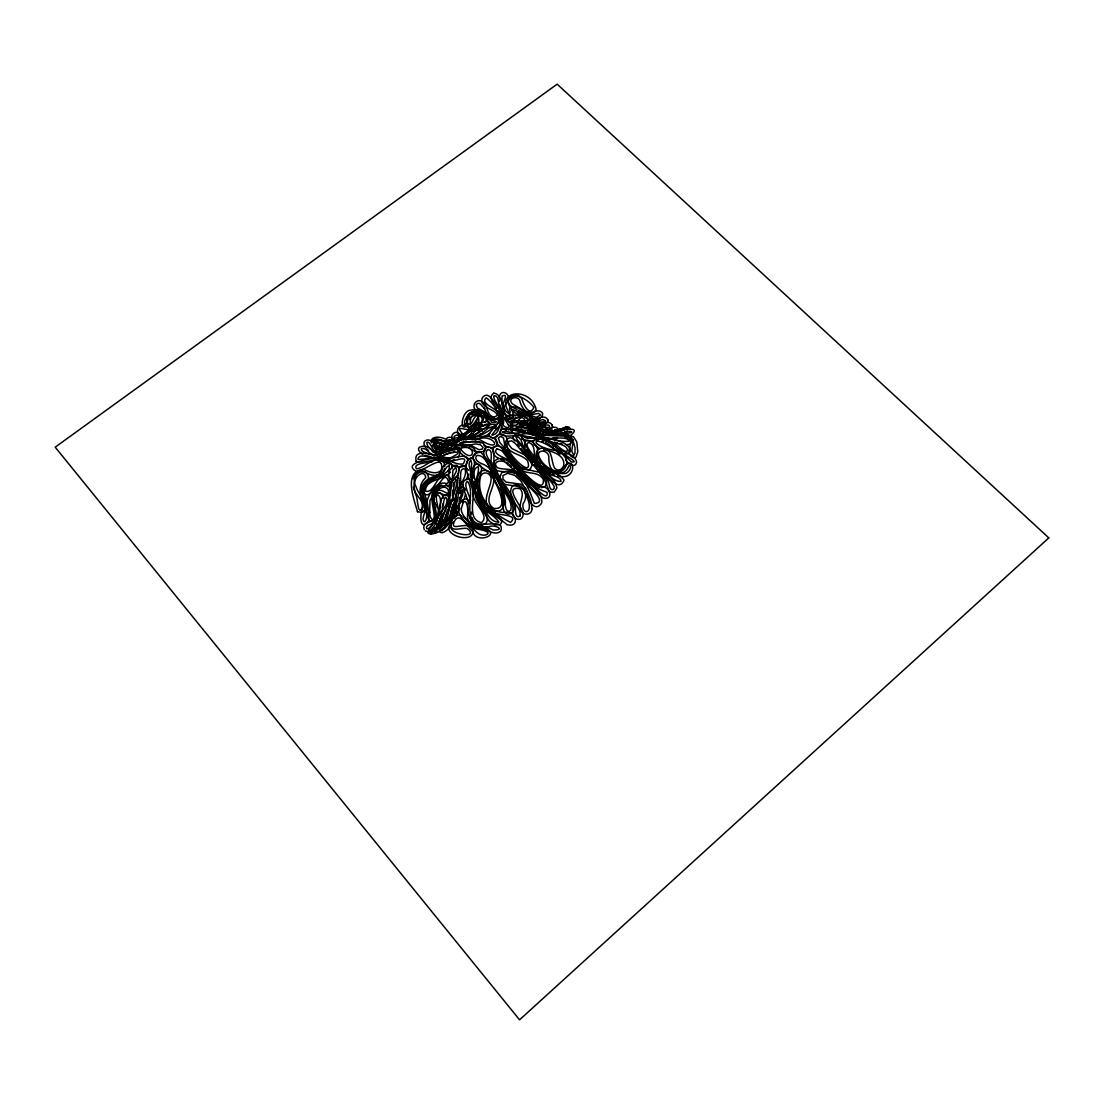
<?xml version="1.0" encoding="UTF-8"?>
<svg xmlns="http://www.w3.org/2000/svg" width="1104" height="1104" viewBox="0 0 1104 1104"><rect width="100%" height="100%" fill="white"/><g stroke="black" fill="none" stroke-linecap="round" stroke-linejoin="round"><path stroke-width="1.5" d="M454.724 443.146L455.386 441.655L459.678 439.102M459.195 470.801C458.174 457.525 444.871 471.339 449.535 479.108C450.197 491.225 448.583 503.41 443.311 514.423C435.5 535.895 436.163 521.737 445.74 510.448M502.886 418.982C504.445 410.564 492.605 401.097 493.957 396.17M550.013 432.285C549.737 426.82 536.641 425.261 538.09 428.145C524.966 420.955 531.99 423.605 543.03 428.6M532.114 508.613L530.651 499.684L525.808 488.272L520.467 484.118L506.101 482.144L502.955 479.108L502.913 475.589L507.55 473.285L514.616 475.341L520.743 480.682L526.567 491.211M509.358 409.018L510.434 412.206M465.419 439.033L464.204 437.695L476.017 436.218L483.179 434.079L489.831 430.174L493.598 426.351L488.161 428.228L478.846 435.956M433.955 497.504L434.369 494.702L433.665 498.401L436.094 512.118L435.652 517.376L431.968 524.855L428.683 528.512L426.82 528.844L426.448 527.16L427.648 525.352L434.741 522.592M452.847 490.121L452.323 495.82M451.329 444.608C448.431 441.862 437.267 437.501 433.803 441.848M552.524 426.779L552.193 424.971M440.855 447.258C434.686 443.132 451.081 442.028 448.79 444.277M459.471 497.297L459.098 501.395M451.978 468.841C453.661 459.167 441.752 463.763 441.835 470.663C438.826 476.693 428.711 476.321 424.391 482.724M475.424 430.657C464.356 443.642 489.127 425.15 475.396 430.822C472.581 427.11 464.163 435.114 464.37 438.771M452.833 498.773C453.22 493.709 454.489 475.741 457.084 480.682C455.51 493.874 448.886 506.722 444.953 519.529C445.823 520.936 419.341 537.096 434.99 533.273M482.296 431.098C478.612 419.92 463.708 437.764 460.133 438.785M459.775 485.732L459.692 479.923M436.715 520.122L437.984 514.823M460.699 485.691C461.279 480.613 458.381 466.826 464.977 469.007C468.551 479.315 452.985 488.948 456.394 501.119C456.656 513.76 445.988 521.171 439.295 530.279C440.22 536.558 449.259 529.161 450.46 525.946M499.022 434.479L500.802 430.988L502.803 419.713M502.748 420.141L502.941 418.54M453.137 486.588L453.772 482.572M480.475 424.833C487.319 415.297 471.532 406.769 468.22 418.002C464.26 432.602 475.369 427.234 477.797 417.961C479.398 415.214 470.138 430.325 468.565 428.021C460.948 419.285 451.715 433.168 462.203 436.37M451.191 481.247L449.356 485.277L440.33 486.229L435.473 490.135L429.994 500.567L429.649 512.684L429.539 511.18M531.673 417.381C536.392 421.659 543.527 413.144 547.708 419.561C548.716 425.371 539.442 425.288 535.978 423.356M446.927 449.963C446.209 444.36 439.185 449.356 436.508 445.892C434.838 444.319 431.774 439.392 434.741 440.179M494.896 475.934C492.688 467.158 480.033 458.229 484.849 448.5C489.928 443.435 495.448 451.108 494.026 456.283C492.067 475.272 511.497 487.858 515.306 505.273C515.706 507.95 514.381 518.99 519.749 516.272C522.164 508.654 512.629 503.079 510.945 496.055C507.73 473.947 533.37 488.603 523.282 503.493C521.737 506.695 524.428 514.63 528.512 510.545C531.259 504.307 526.801 497.393 524.69 491.501C520.301 480.682 492.715 491.156 501.727 472.733C520.577 463.942 529.244 490.135 534.336 503.424C550.289 502.789 524.8 484.007 522.178 480.047M442.249 507.412L442.897 503.948M448.555 527.864L462.507 495.31L463.087 492.163L462.052 489.251L458.878 507.592M452.847 443.049L460.12 437.405L462.838 437.626M525.242 431.002C510.172 425.537 508.213 430.795 524 430.505C536.42 427.621 549.695 436.577 560.363 428.932M438.191 518.135C440.786 510.821 433.486 496.731 437.653 494.689C444.098 498.953 437.915 511.635 436.356 518.88M469.462 419.589L470.138 416.857M545.39 420.721L543.196 419.561L536.309 421.19L533.287 420.845M451.398 501.575L451.826 499.477M452.585 505.246L450.653 513.526M562.943 428.918C563.012 427.414 552.58 433.858 548.081 431.802M450.584 501.975L450.998 500.167M435.197 496.814C436.135 488.106 443.836 497.352 449.811 495.144M459.968 493.364L460.547 490.894M459.719 490.148L460.34 487.513M457.87 508.254L458.533 505.535M465.612 494.164L464.315 498.194M532.114 508.64C531.562 516.934 519.639 515.43 520.315 507.398C519.556 501.244 525.242 493.943 520.025 488.727C501.865 485.167 523.682 507.826 523.103 514.298C522.882 523.172 511.028 519.294 512.849 511.759C514.119 501.382 506.626 493.405 501.589 485.236C497.642 477.273 490.963 469.835 491.045 460.561C491.059 457.332 492.66 448.9 487.609 449.756C483.4 453.44 489.472 459.154 491.059 463.349C497.6 477.218 507.15 489.472 513.457 503.341C517.403 509.827 508.502 519.018 503.948 511.014C501.52 503.769 503.907 495.558 499.808 488.617C492.343 480.364 488.81 454.117 476.914 455.497C473.588 459.071 478.184 462.079 481.482 463.597C490.949 466.688 495.268 475.907 499.325 484.145C503.438 492.453 513.001 500.236 510.793 510.283C506.115 514.395 504.666 504.928 505.48 501.782C502.624 483.994 493.24 464.674 480.599 452.157C461.651 455.29 482.531 468.331 489.141 471.946C493.626 478.336 512.325 510.862 493.736 508.337C480.157 499.16 500.65 483.925 491.266 472.705C469.683 460.092 476.224 503.176 487.637 508.903C489.817 517.086 521.157 512.311 510.559 522.44C496.979 515.278 480.64 504.873 478.432 487.678M413.172 478.901C417.629 461.817 437.626 475.327 423.467 486.215M452.461 442.014C455.441 440.62 442.745 436.894 452.654 443.132M454.075 436.784C454.296 440.689 464.591 434.576 469.559 430.822C474.168 427.883 489.265 415.076 489.514 425.675M440.744 513.043L441.214 511.442M468.634 474.14L466.192 479.771M450.887 503.603L449.356 508.061M449.88 443.656C448.679 437.35 429.566 433.292 431.305 442.911M448.224 470.953L449.314 468.358L448.886 465.474M458.74 489.652L459.333 487.733M458.008 445.188C458.077 443.822 476.776 438.536 483.359 443.449C492.37 455 472.609 452.999 469.31 447.493M444.457 468.317C442.773 477.977 431.609 476.266 425.454 472.291C412.151 469.159 412.937 486.519 415.766 494.675C417.878 497.669 417.616 514.864 421.493 509.151C425.275 500.498 414.469 495.392 413.338 486.85M438.688 521.833C442.828 516.286 443.863 488.368 446.982 500.029C447.52 509.22 431.471 517.597 437.722 527.629M449.066 506.929L450.128 503.7M468.772 423.619C458.588 436.384 460.989 409.667 471.229 410.081C481.054 407.445 487.789 416.07 491.597 422.197C499.339 422.515 497.449 421.259 488.272 419.134C474.568 406.12 491.708 416.429 484.78 422.625M444.539 520.315L448.886 509.33M436.591 517.362L437.239 515.485M423.177 487.168C423.977 506.833 438.564 483.166 442.966 478.75C446.844 473.726 450.515 483.925 446.706 483.455C436.315 480.833 430.27 491.653 427.427 499.85C426.71 505.522 424.447 524.441 434.728 521.267M453.896 500.512L456.463 494.675M445.229 516.879L447.644 510.517M552.511 426.931L551.434 428.766L548.302 429.953M436.687 517.086C437.184 521.474 421.19 535.564 431.678 533.605M436.411 453.578C432.616 450.418 429.373 439.792 426.82 442.456C427.469 452.806 445.147 455.303 454.641 447.327L454.669 443.767M454.889 512.891L455.69 510.917M436.825 526.608L438.302 523.006M449.742 517.403C456.283 488.368 457.429 506.639 447.548 519.184C444.912 520.95 424.819 539.056 440.317 531.038M459.747 508.213L456.297 516.134M498.428 423.274L498.939 421.452L497.573 419.189L489.472 416.829L486.353 412.703L477.342 407.997L476.169 404.754L477.701 403.402L479.647 403.443L484.697 408.742L484.035 407.611M448.279 506.764L448.9 505.246M457.732 511.318L454.613 518.149M458.74 472.65L455.096 479.26M461.444 487.94L463.045 484.642M455.359 513.277L456.421 510.876M518.287 423.688C522.965 419.865 530.996 419.865 537.455 422.335C541.885 425.62 548.826 419.009 552.359 425.344M518.273 427.565L520.274 425.62M520.067 426.089L520.881 424.295M518.507 423.218C513.498 429.18 504.266 419.782 525.09 423.384M453.496 521.764C439.558 533.798 482.048 540.229 467.185 528.471C462.052 527.201 450.101 533.135 450.708 523.765C451.605 519.142 456.601 512.353 461.776 516.065M474.941 455.317C478.998 444.884 461.072 443.408 454.641 447.327M521.557 426.53C524.041 427.538 538.034 430.712 545.5 431.636M456.987 493.598L458.022 491.432M430.394 532.777L434.176 527.395M417.409 511.538C434.396 517.003 416.029 489.734 423.246 484.283M462.19 502.541L463.418 500.098M455.414 442.387L454.848 443.242M509.137 422.625L512.794 420.652L525.366 421.038M519.749 516.272L520.205 515.402M450.598 472.126C443.422 480.185 424.971 479.467 425.537 491.101C434.935 494.316 437.294 469.007 449.452 476.514M448.9 469.724C444.305 477.011 429.263 475.879 423.964 485.456C419.699 491.059 424.336 497.021 426.172 503.024C427.8 508.654 423.398 513.512 423.067 518.977C424.516 527.215 428.683 514.837 425.633 511.193C427.138 501.368 418.306 494.633 415.96 486.464C410.66 478.805 424.792 467.351 425.744 477.715C416.732 485.691 420.431 497.642 423.881 506.17C419.258 511.152 419.175 533.922 428.973 520.315C428.559 511.442 428.283 502.21 424.378 493.999M495.406 428.518L496.138 426.489L495.034 424.24L490.038 424.143L477.411 433.693L472.595 435.873L465.902 436.839L466.757 437.874M509.62 407.956C516.562 403.678 524.4 413.296 530.955 415.697M537.51 429.898L538.862 428.945L548.26 430.877L547.377 431.926M452.944 479.757L456.366 476.749L459.098 478.405M453.799 478.336L451.674 483.538L448.307 509.896L445.754 517.252L442.359 521.709L443.78 521.709M520.66 424.778C521.764 422.584 517.196 426.379 519.998 427.69M450.211 520.163L451.867 518.052M534.709 431.981C544.893 429.815 558.431 435.169 568.077 427.4L568.118 428.821M536.917 433.375C536.475 429.649 543.416 436.246 546.563 433.582C548.164 433.182 586.914 422.57 570.078 435.832M451.729 518.273L453.965 514.74M442.138 523.627L440.496 526.015M447.52 442.621C449.452 441.71 440.068 440.524 445.188 441.959M539.373 430.146L540.422 429.001L546.411 431.236M560.059 429.359L554.801 431.416L545.252 431.526L531.755 427.772L523.696 423.039L523.213 424.571M442.097 530.707L450.887 521.088M567.787 427.772L566.131 426.903L559.907 429.87M570.092 429.028C568.877 421.99 556.416 435.183 551.324 432.023M424.046 492.508L424.612 487.306L426.572 484.187M423.094 484.477L424.543 482.517M452.737 517.886L442.966 528.692M434.134 531.714L434.686 530.996M465.598 438.812C468.607 432.575 453.647 440.455 458.643 441.421M420.831 509.979L421.452 509.206M422.694 511.773L423.674 510.572M493.985 396.088L495.806 395.798L497.559 397.813L501.63 416.374L500.747 425.399L503.631 429.277M494.923 426.889C504.556 418.858 494.137 403.484 486.257 397.813C477.218 405.527 511.083 411.516 495.641 419.051M528.361 425.344C528.65 421.99 540.794 433.486 546.149 431.54M454.42 436.19L457.084 434.948L460.713 437.322M435.28 530.251L437.598 528.968M454.103 448.086L452.074 450.046M458.132 457.636C467.654 438.357 437.529 458.947 431.623 454.186C428.062 453.923 419.561 451.191 421.521 448.61C426.696 447.244 429.07 454.434 434.341 455.441M512.96 417.091C515.43 411.033 504.887 404.575 509.482 398.958C516.368 390.609 531.121 402.698 533.867 407.528C529.603 416.719 523.862 405.306 522.109 399.607C517.597 388.898 501.423 398.93 511.373 406.327M545.362 420.79C535.757 427.013 526.084 408.066 515.237 416.056L512.546 414.483M493.695 428.173L495.158 426.641M496.855 428.697C507.398 418.789 497.297 404.492 489.5 396.419C484.145 392.003 478.515 400.807 483.662 404.809C487.333 409.487 496.055 410.219 497.283 415.27C493.502 419.092 488.147 415.794 486.781 407.197C478.639 390.678 465.046 410.315 482.351 413.227C476.583 408.922 466.826 411.074 466.882 419.354C467.309 425.164 463.542 426.53 464.632 420.955C471.505 404.078 484.283 415.118 491.032 424.847M495.806 429.801L491.846 435.045C500.885 434.838 501.727 416.608 498.387 411.074M426.42 484.394L430.698 480.833L441.697 475.189L446.885 466.84L449.052 465.75M456.2 442.331L456.518 440.924L475.272 427.151M493.916 427.938L489.127 433.734L489.21 435.818L491.266 437.805M453.385 445.091C449.204 449.894 445.105 450.653 451.426 447.106C452.75 447.796 452.35 440.8 452.944 443.698M452.723 441.766L453.233 441.02L451.826 444.374M467.254 437.598L472.208 433.334M471.449 414.773L476.997 413.931L483.635 417.505L483.345 420.182L479.122 423.839L480.475 424.309M549.723 432.161C551.765 432.506 538.711 428.959 540.049 430.215M444.981 525.449L447.148 523.503M479.384 434.852L480.682 433.693M498.111 423.55L494.288 425.206M470.925 433.982L467.158 436.977M488.658 426.627L486.146 428.338M497.738 435.928L492.77 438.122M517.031 421.535C520.853 417.533 522.551 415.27 525.449 421.424M473.823 456.67C467.13 463.197 461.334 451.95 457.387 450.694M479.66 426.241L482.614 424.723M548.315 435.404L549.406 435.142M471.615 429.663C464.425 430.615 454.627 424.322 462.493 433.803M445.464 451.743L442.952 453.233M467.282 431.774C462.3 434.948 462.245 436.315 457.718 432.52C451.37 430.643 448.886 441.697 456.504 440.689M474.872 430.408L476.9 429.001M474.03 431.333L477.784 429.18L484.104 429.125M458.836 444.429L464.729 441.793L477.742 441.959M430.339 530.486L427.952 531.659L425.302 530.941M468.124 431.222C472.043 431.264 476.804 421.7 478.101 424.088M466.895 432.023L468.51 430.974M489.859 433.499L484.214 436.577M480.392 426.793C495.765 419.948 483.428 427.759 474.789 427.676M493.833 393.203C487.499 396.653 494.288 404.699 496.828 408.494M480.281 426.172L481.565 425.495M567.401 431.002L564.572 432.23M449.204 447.727L446.803 448.679M552.455 430.049L551.02 430.643L551.931 431.995M451.357 452.171L444.236 454.917M459.706 443.077L465.985 440.993M511.442 423.701L511.787 423.494M508.544 430.091L511.676 427L510.738 423.715M497.076 448.666C490.811 454.227 506.419 457.746 509.993 461.265C520.909 468.896 527.781 482.42 540.794 486.712C549.875 485.305 554.443 500.788 543.182 498.056C530.017 488.423 520.315 474.458 507.398 464.342C503.81 458.505 490.7 460.934 497.407 467.751C504.901 470.47 515.375 467.268 521.129 475.162C527.298 484.408 543.43 490.438 541.636 503.01C535.371 513.305 527.257 499.891 527.077 492.853M465.529 438.536C463.335 437.681 462.535 436.011 463.583 440.068M471.85 438.799L475.134 437.791M526.235 423.26C536.378 413.338 501.382 413.103 505.977 419.686M480.268 437.971L482.241 437.336M453.164 451.522L454.862 451.025M452.819 460.051L454.586 459.568M562.378 433.127C570.961 429.332 576.55 432.865 565.621 433.348C562.433 432.257 548.605 429.373 548.881 435.431M474.789 437.35C466.992 440.993 472.208 428.669 472.912 431.402M458.257 449.038C478.446 441.048 474.955 467.13 460.52 449.052M432.616 461.555C428.959 462.99 412.33 462.755 416.415 468.841C425.44 467.806 433.568 455.483 442.98 461.458M440.054 456.863C449.452 451.743 468.358 449.466 450.97 457.58C441.862 459.719 412.303 444.305 416.18 461.431L421.811 462.259L435.597 459.871M461.32 446.678L475.7 443.905L480.419 444.815L483.097 447.41L482.158 449.162L478.929 449.714L469.945 444.912L456.38 445.064L455.855 443.035M476.542 438.868L471.822 439.627M511.704 417.478L512.532 417.34M524.4 433.168L527.947 432.63M441.683 485.015C425.592 488.962 434.065 506.101 434.258 516.769C433.127 522.91 429.663 517.831 429.635 512.435M475.12 439.985C494.233 431.071 504.804 454.917 480.337 439.958C474.071 437.805 455.372 437.06 456.228 446.458M445.229 449.08L438.605 448.928M514.892 422.239L510.752 422.239L507.026 420.652M470.511 439.047L466.081 439.502M439.903 455.055L441.365 454.876M541.319 487.706L544.796 486.754L546.632 483.938L546.466 480.143L544.617 476.431L539.456 472.305L526.015 469.297L520.619 466.757L514.588 460.906L506.819 450.156L499.836 442.607L498.346 438.026L500.664 436.328L503.521 438.053L505.315 448.831L514.216 462.493L522.91 469.379L529.037 469.724L530.582 468.648L532.073 464.977L529.699 459.057L524.11 454.641L511.759 448.431L508.654 444.484L508.475 441.462L511.607 440.813L515.43 443.601L543.485 477.245L549.212 491.239L550.73 492.232L554.194 492.163L556.982 487.733L554.87 481.924L537.496 464.384L516.962 439.323L515.927 436.77L518.604 437.267L520.964 439.847L524.027 448.514M531.838 440.993L534.157 440.744M493.736 393.203C503.81 393.59 503.576 415.283 503.59 423.053C500.774 427 511.952 429.787 508.461 425.04M463.142 433.748L461.996 433.858C466.992 435.68 474.334 418.416 480.074 423.177M553.035 437.86L557.051 437.653M458.077 447.782L459.471 447.713M494.275 419.272L490.397 418.858M526.194 424.295L530.141 422.666L537.234 425.012M438.357 460.975C446.416 459.94 457.401 471.104 465.971 465.212C473.285 450.142 454.627 458.45 448.017 458.836C441.283 454.834 426.116 459.664 417.919 459.416C418.664 451.246 434.176 460.575 440.841 458.684M566.145 444.774L569.94 444.153L571.886 441.641L571.03 438.481L567.829 436.287L540.353 435.211L529.672 431.761L529.796 433.265M490.687 448.086L496.234 446.402L497.559 442.856L495.793 439.295L489.955 436.453L481.22 436.356L465.515 438.357L455.759 441.572L457.139 442.152M516.134 427.855L517.376 427.841M497.048 448.679L502.141 450.97L514.105 466.509L530.541 482.627L539.483 487.513M451.094 460.285L443.725 459.223M549.682 431.816L550.482 431.816M548.412 431.926L554.663 431.388L564.779 427.745M437.294 459.775L438.909 459.788M536.006 440.62L537.662 440.648M529.837 441.117L522.468 439.185M545.735 438.329C552.442 439.323 566.6 435.569 569.25 441.103C557.051 443.38 536.13 432.768 520.784 431.747C515.734 431.236 496.897 423.977 500.719 434.369M443.242 447.644L439.392 447.244M547.57 431.761C551.269 432.575 558.886 429.18 554.788 429.898M444.608 449.894L437.432 449.3L434.258 447.41M440.33 440.579L443.67 441.186C441.158 440.303 432.257 435.569 432.451 442.511M435.1 440.165L437.405 440.33M505.177 436.232L521.654 435.404L533.908 437.736M548.716 431.774C540.587 434.176 531.728 420.141 526.304 424.64M433.099 457.056L435.004 457.222M522.73 423.826L521.24 423.881C526.718 418.54 537.91 433.858 546.287 431.623M564.655 437.363L567.608 437.777M447.562 461.444C453.192 462.7 469.6 453.233 463.266 463.873C454.945 465.722 444.912 456.449 435.059 458.477C429.898 458.229 401.58 463.625 416.581 471.518C424.212 470.387 437.584 459.126 440.62 462.976M539.028 433.789L541.733 434.162M557.934 475.741C578.192 482.696 576.178 448.403 560.515 471.146C552.759 472.374 542.588 465.157 539.387 457.401C535.054 449.494 547.584 448.859 548.826 456.476C548.067 488.768 583.395 463.363 556.954 450.805C528.374 446.761 530.596 431.912 555.353 450.184M539.194 425.62C542.216 427.055 550.178 422.501 549.585 427.013C545.638 430.284 531.176 415.601 528.995 424.378M505.135 429.911L506.75 430.187M542.823 431.333C548.992 435.473 555.422 428.159 562.447 429.359M440.468 459.94L447.948 461.513M431.153 456.766L424.971 455.303M543.582 449.797C551.558 450.984 565.055 454.655 563.758 465.184C563.054 469.021 557.934 472.222 554.622 468.096C550.73 461.348 553.297 448.514 542.23 448.141C533.618 448.334 535.426 459.733 540.16 463.832M460.879 449.245C451.357 444.526 440.91 458.284 432.299 451.495C429.29 442.842 409.915 445.685 423.011 454.6M446.554 494.523C437.584 496.055 442.387 510.959 437.377 517.21C438.619 523.199 428.255 531.59 430.243 532.514M554.401 442.138L557.63 442.883M542.795 439.447L545.017 439.972M541.112 430.836L521.35 424.267M548.467 441.462C554.042 443.767 567.332 443.422 567.58 450.791C565.372 453.703 558.61 446.333 555.56 444.153C551.779 440.855 515.996 425.702 522.275 439.061M542.657 440.013L547.032 441.117M445.726 484.739L449.949 487.375M559.783 443.408L561.922 443.946M456.449 447.644C447.865 444.015 461.168 436.853 460.506 438.771M514.05 433.251C511.097 432.023 502.665 430.546 502.251 432.285C511.097 435.956 521.102 430.201 530.21 434.01C542.906 439.613 561.053 436.963 570.175 448.348C572.12 455.193 562.902 455.579 559.783 451.163M535.357 438.122L538.269 438.895M538.655 439.599C534.847 437.557 516.051 434.852 527.822 438.385C537.041 437.184 546.935 438.316 554.318 444.539C559.507 453.206 574.729 452.047 576.592 462.203C575.198 469.048 567.925 463.459 565.69 460.106M443.932 444.305C426.172 439.144 442.193 446.32 450.763 445.436M541.622 441.255L543.623 441.821M544.783 429.249L546.577 429.76M531.065 433.513L532.68 433.982M510.241 417.367L504.128 413.696M539.773 435.942L535.702 434.245M529.768 417.961C536.71 425.813 550.275 411.35 537.137 410.798C528.14 415.352 521.074 408.466 512.946 404.257C506.018 398.503 517.748 394.542 519.915 400.945C520.853 407.321 530.155 420.196 536.116 409.294C530.279 385.462 491.722 390.554 511.152 415.642C509.496 413.903 500.636 409.694 506.129 403.54C514.326 395.646 500.291 386.359 499.16 397.964M538.573 435.928L534.543 434.59M552.152 474.14L554.029 474.775M522.509 427.055L525.67 428.297M522.565 416.443C521.957 418.416 504.887 418.168 508.64 418.582C515.182 424.35 517.831 411.723 525.269 416.512M442.773 443.642C437.032 440.965 432.34 439.903 436.687 444.94C438.44 449.604 448.914 443.601 448.265 446.347M525.407 413.986L529.823 414.98L538.628 413.393L540.629 414.966L536.185 417.34L530.624 415.532M535.592 423.218L532.666 422.004M437.322 448.459L435.845 447.644M488.699 447.658L483.649 444.871M539.828 448.735L533.881 444.553M479.26 442.442L480.709 443.104M512.422 431.567L511.235 430.67M416.18 461.431L417.905 462.245M501.395 434.866L503.12 435.694M517.169 409.639L512.822 407.404M500.36 458.988L504.721 461.099M545.597 442.538L548.081 443.753M515.002 473.74C507.978 469.31 492.494 475.672 492.95 462.935C504.997 447.286 521.461 477.025 531.203 483.455C532.97 485.084 548.812 503.562 547.004 492.274C537.013 488.81 526.829 483.221 519.887 474.058M572.189 457.222L574.259 457.843L576.109 457.015L577.778 451.688L576.799 441.973L573.597 436.88L566.062 434.134L550.054 433.099L550.993 434.189M436.108 445.85L437.474 446.568M518.507 410.315L522.468 412.468M531.548 421.466L524.607 417.34M550.247 473.354L544.272 469.531M532.018 417.574L523.724 412.924L515.292 413.2L511.856 409.253L521.405 413.117M529.603 419.134L530.458 419.617M549.185 444.291C551.586 448.804 583.478 463.652 571.43 461.927C563.62 454.834 555.464 444.346 544.645 440.11C541.346 439.13 537.193 437.736 534.101 439.93C532.556 440.22 533.425 444.926 533.122 442.028M449.673 463.073L450.915 463.79M523.903 414.524L525.601 415.504M521.226 428.711L522.496 429.456M479.578 415.532C474.375 413.531 473.161 422.101 470.263 424.709C470.152 426.737 469.987 417.547 471.67 416.746C479.288 411.833 479.219 418.816 478.653 426.089M498.318 457.939C491.942 456.394 490.024 445.105 498.553 446.002C507.398 448.431 509.606 459.14 516.092 464.618C519.57 467.516 544.893 497.311 543.306 479.467C539.414 471.988 529.823 473.864 523.158 471.173C511.745 466.343 507.978 453.275 498.925 445.671C486.588 432.865 510.835 428.587 507.012 444.705C505.577 452.557 533.853 480.502 527.574 460.727C521.681 453.923 510.034 454.406 506.143 445.519C503.893 441.365 507.95 436.121 512.477 438.302C521.819 443.587 526.429 454.337 533.743 461.914C540.187 469.435 548.426 476.169 549.557 486.685C550.358 490.88 555.174 490.659 554.125 486.381C549.406 477.618 539.704 472.609 533.963 464.453M511.98 426.696L509.882 425.123M442.359 523.958L441.628 520.771L448.748 500.981L451.136 481.924L456.366 471.118L456.366 468.51L455.372 467.53L452.875 470.732L452.281 481.178M506.612 462.203L508.42 463.459M568.822 438.288C574.37 442.083 565.165 450.818 571.168 456.435M552.428 445.188L553.891 446.278M441.724 460.52L444.112 462.99L444.719 466.454M543.127 470.304C546.77 476.266 560.901 474.899 561.025 481.399C550.841 482.048 541.76 465.226 533.839 458.022C526.622 452.102 526.47 442.055 520.688 435.487C516.769 431.14 509.91 436.867 514.823 441.007M489.583 418.457L487.471 415.973L484.518 408.439M543.182 466.964C550.068 475.424 565.496 476.818 568.808 465.791C573.321 465.184 568.519 473.961 564.53 473.506C553.049 474.582 538.862 465.336 537.068 453.661C541.264 443.077 521.102 433.279 525.187 447.838M516.493 474.72L521.295 479.136M446.513 450.998C443.656 448.307 451.688 442.552 451.66 444.029M509.565 464.425L511.883 466.357M447.534 495.116L449.314 497.959M470.083 479.923L468.455 478.846C456.642 480.571 467.599 495.958 468.289 502.955C465.736 515.596 473.202 531.272 488.285 526.912C495.061 523.834 506.474 530.513 492.95 529.92C485.581 524.842 471.27 527.629 470.056 516.134M556.913 451.55L559.963 454.31M541.512 467.158L543.127 468.662M522.827 425.951L521.75 424.874M426.544 448.707L428.587 450.639M513.567 467.93L514.823 469.145M462.949 517.017C471.353 521.833 474.637 537.055 485.857 534.985C493.529 531.976 479.302 529.285 476.555 528.982C468.896 525.352 459.25 518.963 458.45 509.703C456.821 502.982 466.785 493.267 469.655 503.162M436.811 531.604C433.762 530.527 448.279 522.371 448.569 518.894C454.862 512.311 455.897 502.43 456.338 493.322C459.65 487.361 454.296 453.523 468.565 470.249M464.094 487.513L462.286 486.698L459.609 488.479L455.165 510.365L448.155 524.469L444.388 528.623L440.744 530.072L441.779 530.624M432.671 532.804C429.746 531.438 444.47 523.972 445.533 519.556C450.584 515.527 448.334 495.599 456.78 501.23M434.907 446.913L433.279 444.829M539.815 467.213L534.833 461.555M536.185 465.101C541.788 468.082 558.017 495.475 564.047 480.074C557.52 470.663 541.07 471.422 535.978 458.657C532.859 454.503 522.813 443.615 528.982 442.538C536.544 445.285 532.528 454.117 536.185 460.078M517.472 444.153L519.266 446.278M533.177 461.513L528.816 456.09M531.093 460.975L532.514 462.714M521.047 448.459L527.381 456.366M532.459 458.671L526.084 449.728M433.568 446.692L432.395 445.078M444.857 450.032C444.305 447.382 435.266 456.228 434.921 446.513C433.789 437.17 419.161 438.122 425.647 447.603M572.921 440.054L575.06 447.976L574.949 453.082L573.832 455.4L571.762 451.163L573.28 440.11L570.23 436.011L564.71 434.7L545.252 434.769L530.375 430.67L527.822 431.098L527.574 433.43M510.945 424.046C504.666 417.395 501.257 403.664 502.044 396.06C511.304 392.265 498.318 407.307 503.314 412.551M537.275 462.01L538.559 463.846M527.436 454.255L524.966 450.46M441.172 463.39C444.829 474.886 431.692 474.347 424.226 469.324C402.698 470.428 413.917 499.077 417.574 511.87M446.444 440.593L447.01 441.503M508.654 425.385L502.941 416.07M479.826 415.904L480.309 416.719M496.151 478.184C502.955 486.188 511.483 516.106 492.37 510.71C480.116 503.631 489.776 490.231 491.059 480.337C492.329 472.25 480.93 469.421 480.102 478.791C477.176 493.833 488.009 512.974 504.79 512.477C515.982 509.717 520.605 528.071 507.191 524.745C496.4 515.596 481.137 509.717 477.37 494.482C471.132 485.567 479.978 474.43 478.225 466.688C470.028 468.952 476.348 482.986 477.121 488.672M549.061 432.478C546.411 427.179 557.713 424.971 558.334 430.174M565.524 428.959L565.814 427.138L557.258 431.043L546.535 431.857L514.298 425.84L511.111 426.779L510.586 429.718M472.264 517.762C475.024 532.556 505.632 515.099 500.761 531.19C495.158 535.854 488.796 530.444 483.11 529.037C476.017 528.499 467.71 524.621 467.378 516.52C469.255 506.736 464.715 492.191 461.168 509.675C462.838 519.956 475.755 527.257 486.326 528.443C500.457 535.647 475.576 543.858 472.912 531.797C466.937 526.208 458.602 509.758 453.799 522.896C450.363 532.045 469.048 519.736 472.802 529.713C475.3 542.92 448.748 537.841 448.541 527.519M478.06 496.234C484.132 504.142 486.919 522.316 498.856 522.109C493.267 513.457 478.418 509.372 476.652 496.414C474.61 486.547 466.109 471.394 476.335 463.859C488.368 465.17 475.672 479.315 478.336 486.34M455.621 440.951C454.613 437.377 446.223 435.211 446.278 440.137M464.977 488.617L465.571 490.19M424.253 529.616C421.107 521.074 434.617 522.634 434.797 517.9C438.26 509.096 426.02 495.02 437.902 490.286C443.532 489.182 449.466 497.117 448.417 490.825C446.665 483.607 436.135 488.534 434.231 495.034C436.052 489.238 443.615 493.336 443.104 498.304M471.187 481.51L471.946 483.552M450.446 477.88L451.039 479.564M501.947 413.186L502.389 414.497M475.769 493.64C476.804 502.651 499.643 526.235 477.687 524.869C462.065 516.037 476.017 492.812 467.516 481.413C462.645 483.524 469.476 495.185 470.594 500.457M439.226 445.588L439.489 446.375M477.797 491.128L480.971 499.546L485.76 507.164L501.354 519.377L501.658 522.385L500.043 524.676L494.799 524.938L489.265 521.143L476.321 499.284L470.263 475.424L471.698 463.597L470.911 460.092L469.435 461.983L469.034 465.184L472.981 482.365M441.848 445.326C439.806 445.298 451.232 442.759 450.515 444.608M434.852 502.43L435.404 504.224M501.133 410.688L499.946 404.864M475.865 488.934L474.127 481.882M475.203 491.542L474.43 488.382M436.604 505.011L437.239 507.619M473.326 483.814L474.058 486.864M423.991 492.232L424.433 494.288M434.079 499.063L434.396 500.705M547.901 420.652L547.763 419.865L547.943 420.886M472.457 485.801C476.252 496.883 465.667 519.018 481.565 522.703C490.259 514.781 473.009 504.086 473.119 494.399C473.588 484.808 458.146 461.941 472.015 457.649C478.17 462.673 470.58 471.725 473.423 478.184M499.27 399.717L499.491 401.483M471.436 512.118L471.546 514.133M449.645 499.781L449.673 501.685M513.001 428.242L512.753 429.097L513.001 428.242M523.434 436.301L523.434 436.301M497.09 428.462L495.599 430.022L497.09 428.462M1048.8 537.896L519.57 1019.834L55.2 447.175L557.147 84.166L1048.8 537.896M470.207 424.861L470.29 424.861"/></g></svg>
